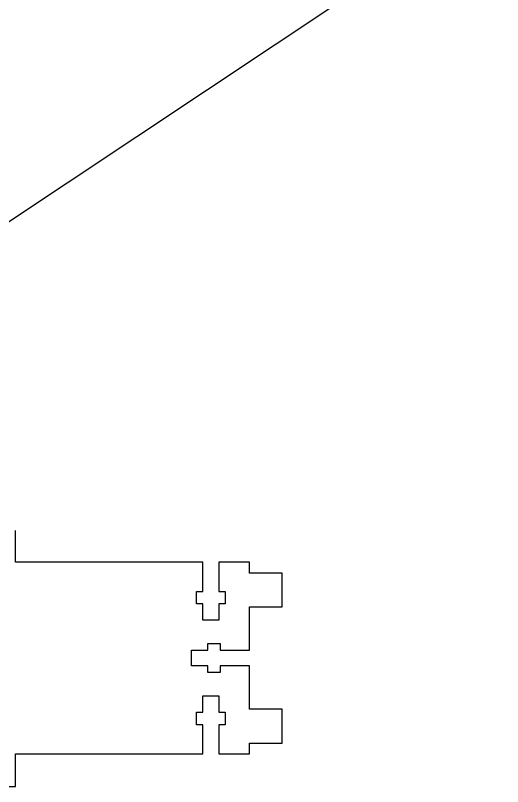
# Model space of a CAD drawing. Header units: millimetres. Extents: x -794 to 1477, y -521 to -225.
# Drawn here: x -291.4 to -201.9, y -516.3 to -374.7 of the extents above; entities that cross this region are included whole.
import ezdxf

# ---------------------------------------------------------------- set-up
doc = ezdxf.new("R2010")
doc.units = ezdxf.units.MM
doc.layers.get('0').update_dxf_attribs({"color": 253, "lineweight": 70, "true_color": 0x8faf8f})

msp = doc.modelspace()

# ---------------------------------------------------------------- linework, layer by layer
at = {"color": 98, "lineweight": -3, "true_color": 0x054805}
for p, q in [((-379.45, -470.21), (-201.91, -352.21)), ((-291.42, -475.08), (-291.42, -469.24)), ((-256.97, -475.08), (-291.42, -475.08)), ((-256.97, -480.44), (-256.97, -475.08)), ((-254.07, -475.08), (-254.07, -480.44)), ((-248.42, -475.08), (-254.07, -475.08)), ((-248.42, -477.08), (-248.42, -475.08)), ((-242.42, -477.08), (-248.42, -477.08)), ((-242.42, -483.28), (-242.42, -477.08)), ((-258.17, -480.44), (-256.97, -480.44)), ((-258.17, -482.74), (-258.17, -480.44)), ((-254.07, -480.44), (-252.87, -480.44)), ((-252.87, -480.44), (-252.87, -482.74)), ((-256.97, -482.74), (-258.17, -482.74)), ((-256.97, -485.74), (-256.97, -482.74)), ((-254.07, -482.74), (-254.07, -485.74)), ((-252.87, -482.74), (-254.07, -482.74)), ((-248.42, -483.28), (-242.42, -483.28)), ((-248.42, -491.23), (-248.42, -483.28)), ((-254.07, -485.74), (-256.97, -485.74)), ((-259.08, -491.23), (-256.08, -491.23)), ((-259.08, -494.13), (-259.08, -491.23)), ((-256.08, -490.03), (-253.78, -490.03)), ((-256.08, -491.23), (-256.08, -490.03)), ((-253.78, -490.03), (-253.78, -491.23)), ((-253.78, -491.23), (-248.42, -491.23)), ((-256.08, -494.13), (-259.08, -494.13)), ((-256.08, -495.33), (-256.08, -494.13)), ((-253.78, -494.13), (-253.78, -495.33)), ((-248.42, -494.13), (-253.78, -494.13)), ((-248.42, -502.08), (-248.42, -494.13)), ((-253.78, -495.33), (-256.08, -495.33)), ((-256.97, -499.62), (-254.07, -499.62)), ((-256.97, -502.62), (-256.97, -499.62)), ((-254.07, -499.62), (-254.07, -502.62)), ((-258.17, -502.62), (-256.97, -502.62)), ((-258.17, -504.92), (-258.17, -502.62)), ((-254.07, -502.62), (-252.87, -502.62)), ((-252.87, -502.62), (-252.87, -504.92)), ((-242.42, -502.08), (-248.42, -502.08)), ((-242.42, -508.28), (-242.42, -502.08)), ((-256.97, -504.92), (-258.17, -504.92)), ((-256.97, -510.28), (-256.97, -504.92)), ((-254.07, -504.92), (-254.07, -510.28)), ((-252.87, -504.92), (-254.07, -504.92)), ((-248.42, -508.28), (-242.42, -508.28)), ((-248.42, -510.28), (-248.42, -508.28)), ((-291.42, -516.28), (-291.42, -510.28)), ((-291.42, -510.28), (-256.97, -510.28)), ((-254.07, -510.28), (-248.42, -510.28)), ((-297.62, -516.28), (-291.42, -516.28))]:
    msp.add_line(p, q, dxfattribs=at)

doc.saveas('drawing.dxf')
